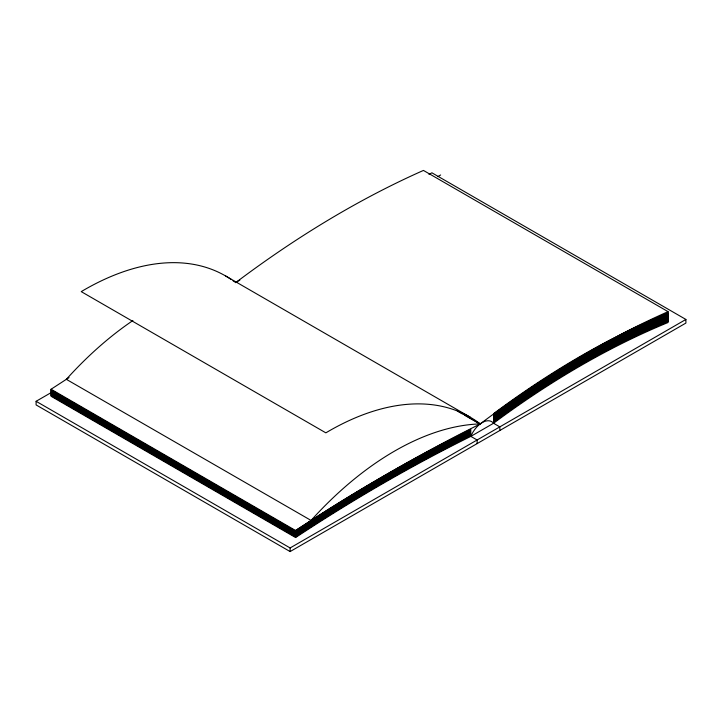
<?xml version="1.0" encoding="UTF-8"?>
<svg xmlns="http://www.w3.org/2000/svg" width="722" height="722" viewBox="0 0 722 722"><rect width="100%" height="100%" fill="white"/><g stroke="black" fill="none" stroke-linecap="round" stroke-linejoin="round"><path stroke-width="1.08" d="M51 389.293L66.343 379.33A1917.84 1107.268 -60 0 1 69.05 377.597M428.994 174.462L431.882 172.793L685.9 319.449L685.9 323.068L290.118 551.572L36.1 404.925L36.1 401.297L51.84 392.208M437.83 176.601L440.646 174.977M36.1 401.297L290.118 547.953L685.9 319.449M295.605 537.547L295.605 530.517L51.081 389.239L51.081 396.27L295.605 537.547A1733.179 1000.656 -60 0 1 470.843 436.377L493.55 423.263A862.7 498.081 -60 0 1 668.058 322.508L668.058 311.651L423.444 170.428A998.878 576.707 -60 0 0 235.643 282.663L237.592 281.354A18.98 10.956 -60 0 1 239.83 280.271M225.742 276.039L470.347 417.262M456.864 410.385L480.247 423.886A998.878 576.707 -60 0 1 605.442 342.634L621.128 334.268A998.878 576.707 -60 0 1 668.058 311.651M458.515 411.711L462.405 413.959M464.354 415.087L479.949 424.085L482.197 422.578A18.98 10.956 -60 0 1 493.55 423.263L499.823 426.882L499.823 430.502M51.081 389.943L295.605 531.221A1733.179 1000.656 -60 0 1 470.843 430.05M51.081 390.647L295.605 531.924A1733.179 1000.656 -60 0 1 470.843 430.754M51.081 391.351L295.605 532.628A1733.179 1000.656 -60 0 1 470.843 431.458M51.081 392.055L295.605 533.332A1733.179 1000.656 -60 0 1 470.843 432.162M51.081 392.759L295.605 534.027A1733.179 1000.656 -60 0 1 470.843 432.857M51.081 393.454L295.605 534.731A1733.179 1000.656 -60 0 1 470.843 433.561M51.081 394.158L295.605 535.435A1733.179 1000.656 -60 0 1 470.843 434.265M51.081 394.862L295.605 536.139A1733.179 1000.656 -60 0 1 470.843 434.969M51.081 395.566L295.605 536.843A1733.179 1000.656 -60 0 1 470.843 435.673M477.116 443.615L477.116 439.996L470.843 436.377A18.98 10.956 -60 0 1 479.949 424.085A1917.84 1107.268 -60 0 0 387.777 473.686L372.408 482.657A1917.84 1107.268 -60 0 0 310.947 520.553L295.605 530.517L324.783 511.663A1733.179 1000.656 -60 0 1 383.22 476.312L397.84 467.973A1733.179 1000.656 -60 0 1 470.843 429.346M290.118 547.953L290.118 551.572M493.55 422.298A862.7 498.081 -60 0 1 668.058 321.552M480.238 423.913A282.483 163.091 -60 0 0 311.065 520.436L66.343 379.33A282.591 163.154 -60 0 1 132.902 320.55M480.247 423.886A282.591 163.154 -60 0 0 325.848 432.848L81.234 291.625A282.591 163.154 -60 0 1 231.239 279.495M233.016 280.732A282.591 163.154 -60 0 1 234.776 282.013M493.55 421.341A862.7 498.081 -60 0 1 668.058 320.595M493.55 420.385A862.7 498.081 -60 0 1 668.058 319.638M493.55 419.428A862.7 498.081 -60 0 1 668.058 318.682M493.55 418.471A862.7 498.081 -60 0 1 668.058 317.725M493.55 417.515A862.7 498.081 -60 0 1 668.058 316.759M493.55 416.558A862.7 498.081 -60 0 1 668.058 315.803M493.55 415.592A862.7 498.081 -60 0 1 668.058 314.846M493.55 414.636A862.7 498.081 -60 0 1 668.058 313.889M493.55 413.679A862.7 498.081 -60 0 1 609.982 340.026L624.539 332.625A862.7 498.081 -60 0 1 668.058 312.933"/></g></svg>
